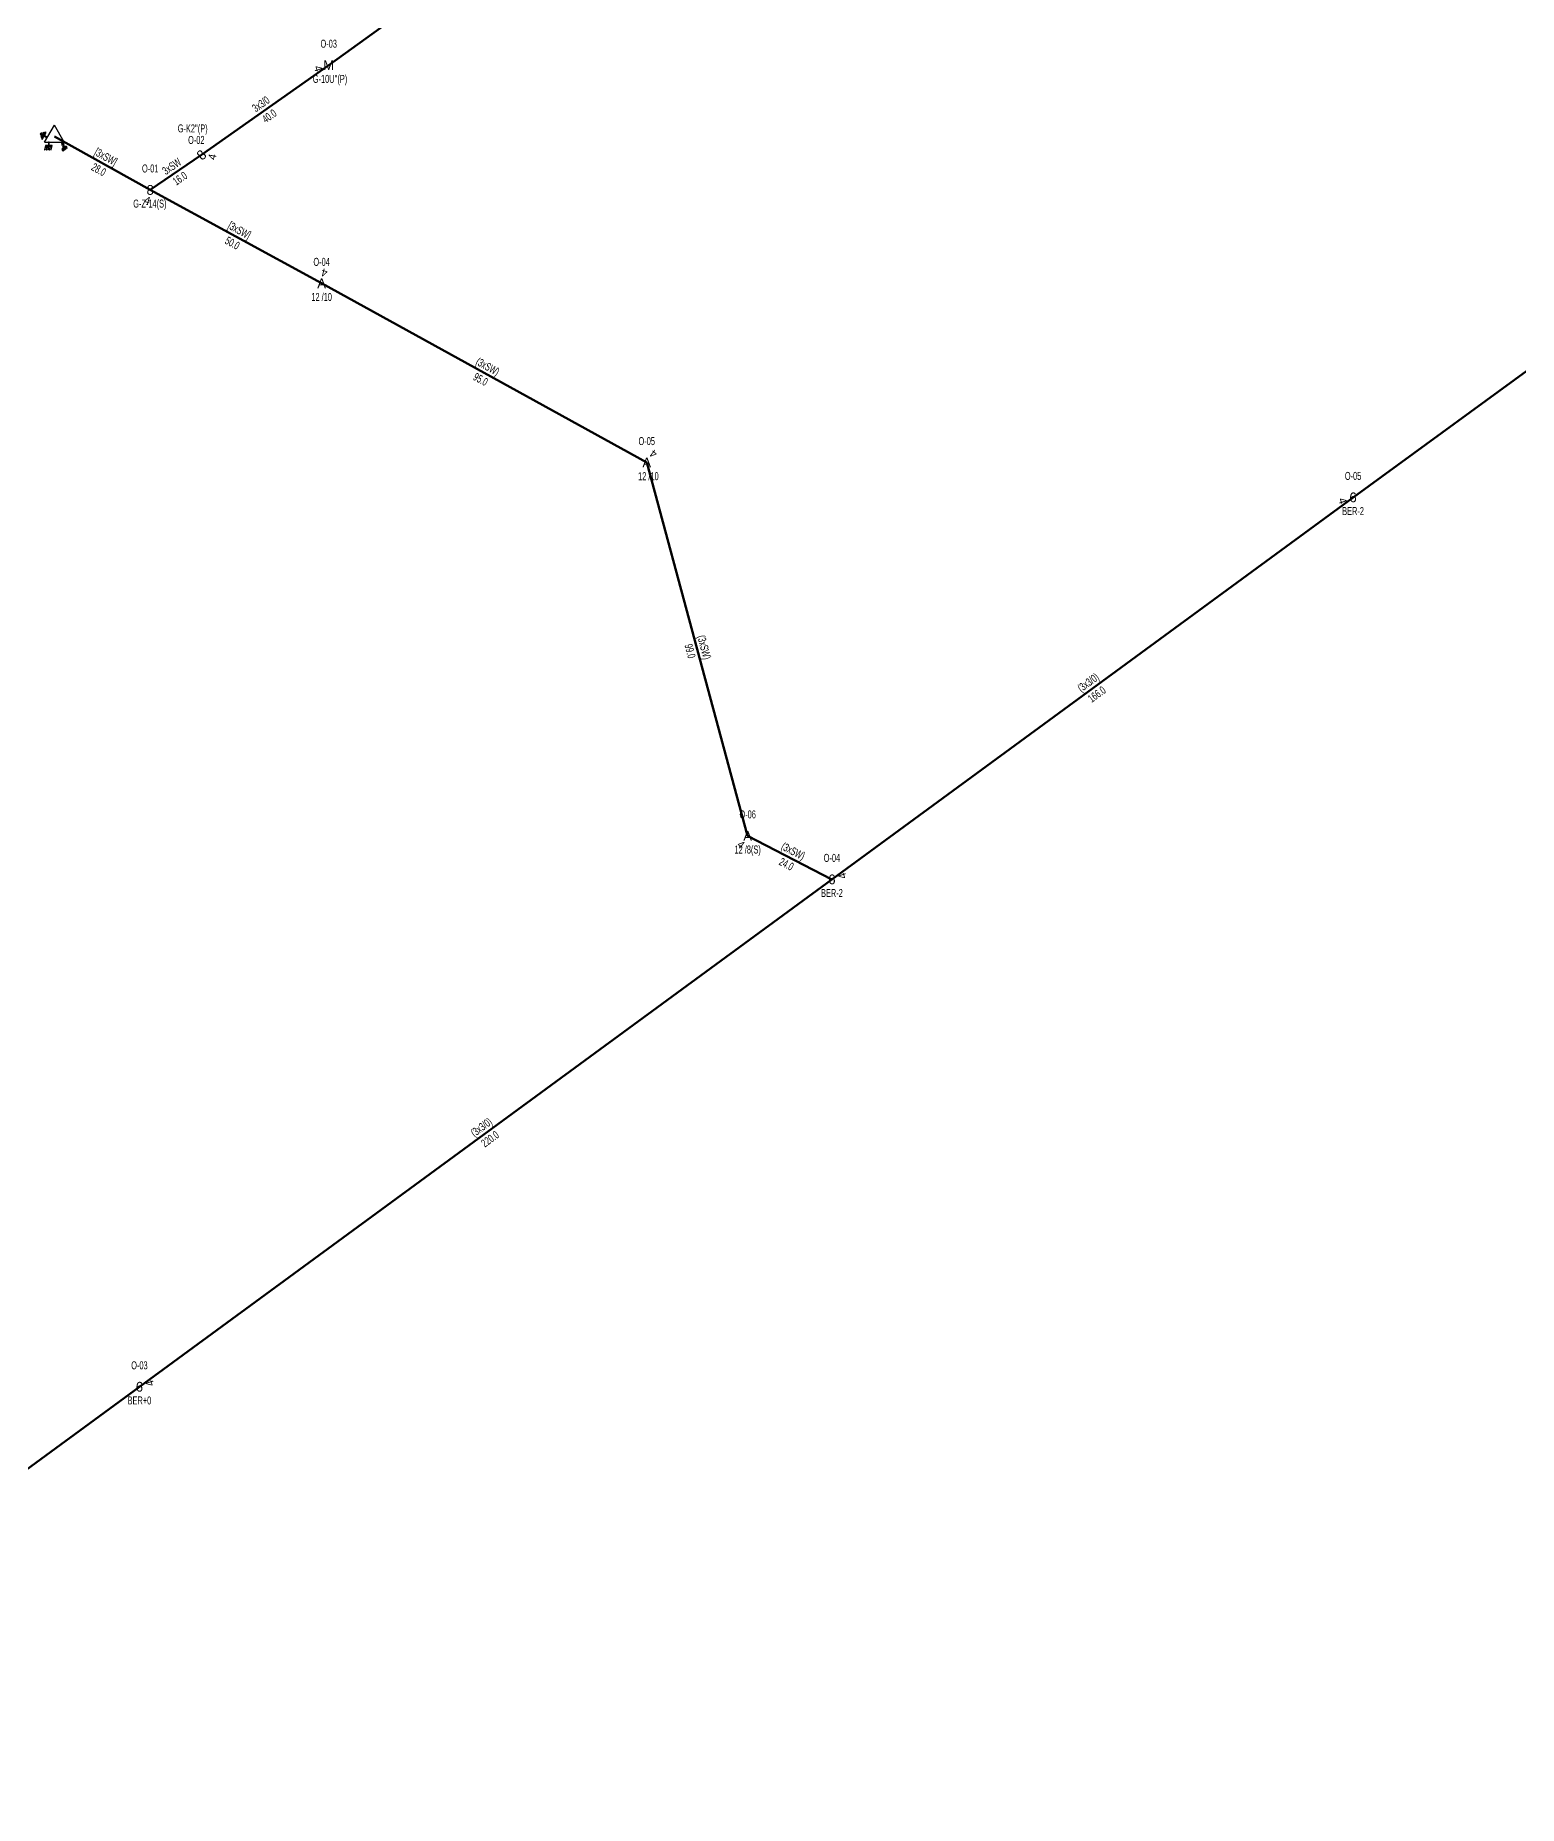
# Model space of a CAD drawing. Header units: millimetres. Extents: x 542876 to 548433, y 4216806 to 4221056.
# Drawn here: x 543343 to 543723, y 4217016.5 to 4217470 of the extents above; entities that cross this region are included whole.
import ezdxf
from ezdxf.enums import TextEntityAlignment as Align

# ---------------------------------------------------------------- set-up
doc = ezdxf.new("R2010")
doc.units = ezdxf.units.MM
for name, color, linetype, lineweight in [('DIREK_ENH_MEVCUT', 6, 'Continuous', 25), ('DIREK_ENH_YENI', 6, 'Continuous', 25), ('DIREK_OG_YENI', 10, 'Continuous', 25), ('HAT_ENH_HAVAI_BYSK', 6, 'Continuous', 70), ('HAT_ENH_HAVAI_MEVCUT', 6, 'Continuous', 70), ('HAT_OG_HAVAI_YENI', 1, 'Continuous', 70), ('TRAFO_MEVCUT', 5, 'Continuous', 30), ('TRAFO_TADILAT_BYSK', 5, 'Continuous', 30)]:
    doc.layers.add(name, color=color, linetype=linetype, lineweight=lineweight)
doc.styles.add('Direk', font='B_CAD')
doc.styles.get("Standard").update_dxf_attribs({"font": 'Arial'})

# ---------------------------------------------------------------- blocks, each defined once
blk = doc.blocks.new('MEV_DIREK')
h = blk.add_hatch(color=32)
h.paths.add_polyline_path([(-2.14, 0.97), (-2.35, 1.09), (-3.31, -0.55), (-3.09, -0.67), (-2.67, 0.06), (-1.89, -0.39), (-1.79, -0.22), (-2.56, 0.23)])
h.paths.add_polyline_path([(-3.46, -0.17), (-3.33, -0.25), (-2.61, 0.99), (-2.74, 1.06)])
h.paths.add_polyline_path([(-3.54, 0.29), (-3.41, 0.22), (-3.05, 0.82), (-3.18, 0.9)])
h.paths.add_polyline_path([(-3.58, 0.81), (-3.66, 0.68), (-3.53, 0.61), (-3.45, 0.74)])
h.paths.add_polyline_path([(-1.51, -2.34), (-2.26, -2.33), (-2.52, -3.47), (-2.42, -3.47), (-2.21, -2.53), (-1.91, -2.54), (-2.12, -3.47), (-2.02, -3.47), (-1.81, -2.54), (-1.51, -2.54), (-1.72, -3.47), (-1.62, -3.48), (-1.41, -2.54), (-1.11, -2.54), (-1.32, -3.48), (-1.22, -3.48), (-1.01, -2.54), (-0.71, -2.55), (-0.92, -3.48), (-0.82, -3.48), (-0.56, -2.35), (-1.31, -2.34), (-1.31, -1.44), (-1.51, -1.44)])
at = {"layer": 'TRAFO_MEVCUT'}
for points in [[(2.35, -1.57), (2.12, -1.92), (2.08, -1.44), (1.94, -1.44), (2.01, -2.32), (2.25, -1.96), (2.31, -2.67), (2.1, -2.67), (2.39, -2.87), (2.4, -2.86), (2.64, -2.49), (2.45, -2.63)], [(2.35, -1.57), (2.12, -1.92), (2.08, -1.44), (1.94, -1.44), (2.01, -2.32), (2.25, -1.96), (2.31, -2.67), (2.1, -2.67), (2.39, -2.87), (1.98, -3.19), (2.2, -3.79), (2.26, -3.74), (2.08, -3.26), (2.26, -3.13), (2.44, -3.6), (2.49, -3.56), (2.32, -3.08), (2.49, -2.94), (2.67, -3.42), (2.73, -3.38), (2.55, -2.9), (2.73, -2.76), (2.91, -3.24), (2.97, -3.2), (2.79, -2.72), (2.97, -2.58), (3.15, -3.06), (3.21, -3.01), (2.98, -2.42), (2.4, -2.86), (2.64, -2.49), (2.45, -2.63)], [(2.97, -2.58), (3.15, -3.06), (3.21, -3.01), (2.98, -2.42), (2.4, -2.86), (2.64, -2.49), (2.45, -2.63), (2.35, -1.57), (2.12, -1.92), (2.08, -1.44), (1.94, -1.44), (2.01, -2.32), (2.25, -1.96), (2.31, -2.67), (2.1, -2.67), (2.39, -2.87), (1.98, -3.19), (2.2, -3.79), (2.26, -3.74), (2.08, -3.26), (2.26, -3.13), (2.44, -3.6), (2.49, -3.56), (2.32, -3.08), (2.49, -2.94), (2.67, -3.42), (2.73, -3.38), (2.55, -2.9), (2.73, -2.76), (2.91, -3.24), (2.97, -3.2), (2.79, -2.72)]]:
    blk.add_hatch(color=32, dxfattribs=at).paths.add_polyline_path(points)
at = {"layer": 'TRAFO_MEVCUT', "linetype": 'Continuous'}
for p, q in [((-2.5, -1.44), (0, 2.89)), ((2.5, -1.44), (0, 2.89)), ((-2.5, -1.44), (2.5, -1.44))]:
    blk.add_line(p, q, dxfattribs=at)
at = {"layer": 'TRAFO_MEVCUT', "color": 32, "flags": 128}
blk.add_lwpolyline([(1.94, -1.44), (2.08, -1.44), (2.12, -1.92), (2.35, -1.57), (2.45, -2.63), (2.64, -2.49), (2.4, -2.86), (2.98, -2.42), (3.21, -3.01), (3.15, -3.06), (2.97, -2.58), (2.79, -2.72), (2.97, -3.2), (2.91, -3.24), (2.73, -2.76), (2.55, -2.9), (2.73, -3.38), (2.67, -3.42), (2.49, -2.94), (2.32, -3.08), (2.49, -3.56), (2.44, -3.6), (2.26, -3.13), (2.08, -3.26), (2.26, -3.74), (2.2, -3.79), (1.98, -3.19), (2.39, -2.87), (2.1, -2.67), (2.31, -2.67), (2.25, -1.96), (2.01, -2.32), (1.94, -1.44)], dxfattribs=at)
at = {"layer": 'TRAFO_TADILAT_BYSK', "color": 32, "flags": 128}
for points in [[(-3.53, 0.61), (-3.45, 0.74), (-3.58, 0.81), (-3.66, 0.68), (-3.53, 0.61)], [(-3.41, 0.22), (-3.05, 0.82), (-3.18, 0.9), (-3.54, 0.29), (-3.41, 0.22)], [(-3.33, -0.25), (-2.61, 0.99), (-2.74, 1.06), (-3.46, -0.17), (-3.33, -0.25)], [(-1.79, -0.22), (-2.56, 0.23), (-2.14, 0.97), (-2.35, 1.09), (-3.31, -0.55), (-3.09, -0.67), (-2.67, 0.06), (-1.89, -0.39), (-1.79, -0.22)], [(-1.31, -1.44), (-1.51, -1.44), (-1.51, -2.34), (-2.26, -2.33), (-2.52, -3.47), (-2.42, -3.47), (-2.21, -2.53), (-1.91, -2.54), (-2.12, -3.47), (-2.02, -3.47), (-1.81, -2.54), (-1.51, -2.54), (-1.72, -3.47), (-1.62, -3.48), (-1.41, -2.54), (-1.11, -2.54), (-1.32, -3.48), (-1.22, -3.48), (-1.01, -2.54), (-0.71, -2.55), (-0.92, -3.48), (-0.82, -3.48), (-0.56, -2.35), (-1.31, -2.34), (-1.31, -1.44)]]:
    blk.add_lwpolyline(points, dxfattribs=at)

msp = doc.modelspace()

# ---------------------------------------------------------------- linework, layer by layer
at = {"layer": 'HAT_ENH_HAVAI_BYSK'}
for p, q in [((543372.377, 4217430.434), (543347.833334, 4217444.145747)), ((543416.304181, 4217406.505013), (543372.377, 4217430.434))]:
    msp.add_line(p, q, dxfattribs=at)
at = {"layer": 'HAT_ENH_HAVAI_MEVCUT'}
for p, q in [((543838.811, 4217466.994), (543680.583231, 4217351.666685)), ((543499.605, 4217360.595), (543416.304181, 4217406.505013)), ((543525.461, 4217264.951), (543499.605, 4217360.595)), ((543680.583231, 4217351.666685), (543547.051404, 4217253.805509)), ((543547.051404, 4217253.805509), (543525.461, 4217264.951)), ((543547.051404, 4217253.805509), (543369.617693, 4217123.811234)), ((543369.617693, 4217123.811234), (543223.018, 4217016.513))]:
    msp.add_line(p, q, dxfattribs=at)
at = {"layer": 'HAT_OG_HAVAI_YENI'}
for p, q in [((543450.351, 4217485.623), (543418.114, 4217462.39)), ((543418.114, 4217462.39), (543385.516, 4217439.409)), ((543385.516, 4217439.409), (543372.377, 4217430.434))]:
    msp.add_line(p, q, dxfattribs=at)

# ---------------------------------------------------------------- block references
at = {"layer": 'TRAFO_MEVCUT'}
msp.add_blockref('MEV_DIREK', (543347.833334, 4217444.145747), dxfattribs=at)

# ---------------------------------------------------------------- texts
at = {"layer": 'DIREK_ENH_MEVCUT', "width": 0.53}
for s, p in [('O-04', (543416.304181, 4217412.005013)), ('12 /10', (543416.304181, 4217403.005013)), ('O-05', (543499.605, 4217366.095)), ('12 /10', (543500.027085, 4217357.095)), ('O-05', (543680.583231, 4217357.166685)), ('BER-2', (543680.583231, 4217348.166685)), ('O-06', (543525.461, 4217270.451)), ('12 /8(S)', (543525.461, 4217261.451)), ('O-04', (543547.051404, 4217259.305509)), ('BER-2', (543547.051404, 4217250.305509)), ('O-03', (543369.617693, 4217129.311234)), ('BER+0', (543369.617693, 4217120.311234))]:
    msp.add_text(s, height=2.05, dxfattribs=at).set_placement(p, align=Align.MIDDLE_CENTER)
at = {"layer": 'DIREK_ENH_MEVCUT', "style": 'Direk'}
for s, p in [('A', (543416.304181, 4217406.505013)), ('A', (543499.605, 4217360.595)), ('6', (543680.583231, 4217351.666685)), ('A', (543525.461, 4217264.951)), ('6', (543547.051404, 4217253.805509)), ('6', (543369.617693, 4217123.811234))]:
    msp.add_text(s, height=2.5, dxfattribs=at).set_placement(p, align=Align.MIDDLE_CENTER)
at = {"layer": 'DIREK_ENH_MEVCUT', "color": 32, "style": 'Direk'}
for rotation, p in [(525.569648, (543417.001949, 4217409.216677)), (502.563755, (543501.307059, 4217362.818285)), (288.118245, (543677.922064, 4217350.795943)), (322.563755, (543523.758941, 4217262.727715)), (468.118245, (543549.71257, 4217254.676251)), (468.11392, (543372.278926, 4217124.681774))]:
    msp.add_text('4', height=2, rotation=rotation, dxfattribs=at).set_placement(p, align=Align.MIDDLE_CENTER)
at = {"layer": 'DIREK_ENH_YENI', "width": 0.53}
for s, p in [('O-01', (543372.377, 4217435.934)), ('G-Z-14(S)', (543372.292549, 4217426.934))]:
    msp.add_text(s, height=2.05, dxfattribs=at).set_placement(p, align=Align.MIDDLE_CENTER)
at = {"layer": 'DIREK_ENH_YENI', "style": 'Direk'}
msp.add_text('8', height=2.5, dxfattribs=at).set_placement((543372.377, 4217430.434), align=Align.MIDDLE_CENTER)
at = {"layer": 'DIREK_ENH_YENI', "color": 32, "style": 'Direk'}
msp.add_text('4', height=2, rotation=344.71356, dxfattribs=at).set_placement((543371.638795, 4217427.733064), align=Align.MIDDLE_CENTER)
at = {"layer": 'DIREK_OG_YENI', "width": 0.53}
for s, p in [('O-03', (543418.114, 4217467.89)), ("G-10U''(P)", (543418.45121, 4217458.89)), ("G-K2''(P)", (543383.26265, 4217446.196032)), ('O-02', (543384.193382, 4217443.24348))]:
    msp.add_text(s, height=2.05, dxfattribs=at).set_placement(p, align=Align.MIDDLE_CENTER)
at = {"layer": 'DIREK_OG_YENI', "color": 32, "style": 'Direk'}
for rotation, p in [(287.591573, (543415.444942, 4217461.543757)), (439.759692, (543388.271398, 4217438.911224))]:
    msp.add_text('4', height=2, rotation=rotation, dxfattribs=at).set_placement(p, align=Align.MIDDLE_CENTER)
at = {"layer": 'DIREK_OG_YENI', "style": 'Direk'}
msp.add_text('M', height=2.5, dxfattribs=at).set_placement((543418.114, 4217462.39), align=Align.MIDDLE_CENTER)
msp.add_text('8', height=2.5, rotation=41.911827, dxfattribs=at).set_placement((543385.516, 4217439.409), align=Align.MIDDLE_CENTER)
at = {"layer": 'HAT_ENH_HAVAI_BYSK', "lineweight": 30, "width": 0.53}
for rotation, p in [(330.809329, (543360.519727, 4217438.031925, 271673.916667)), (331.421008, (543394.747205, 4217419.215941, 271686.1885))]:
    msp.add_text('[3xSW]', height=2.05, rotation=rotation, dxfattribs=at).set_placement(p, align=Align.CENTER)
for s, rotation, p in [('28.0', 330.809329, (543359.690607, 4217436.547822, 271673.916667)), ('50.0', 331.421008, (543393.933976, 4217417.723072, 271686.1885))]:
    msp.add_text(s, height=2.05, rotation=rotation, dxfattribs=at).set_placement(p, align=Align.TOP_CENTER)
at = {"layer": 'HAT_ENH_HAVAI_MEVCUT', "lineweight": 30, "width": 0.53}
for s, rotation, p in [('(3xSW)', 331.139294, (543458.36487, 4217384.294433, 271708.152091)), ('(3xSW)', 285.127508, (543513.353545, 4217312.994823, 271749.8025)), ('(3x3/0)', 396.236488, (543613.314866, 4217303.421694, 271773.525702)), ('(3xSW)', 332.696118, (543536.646105, 4217260.133553, 271762.7305)), ('(3x3/0)', 396.227837, (543457.8322, 4217189.494044, 271684.808846))]:
    msp.add_text(s, height=2.05, rotation=rotation, dxfattribs=at).set_placement(p, align=Align.CENTER)
for s, rotation, p in [('95.0', 331.139294, (543457.544311, 4217382.80558, 271708.152091)), ('99.0', 285.127508, (543511.712455, 4217312.551177, 271749.8025)), ('166.0', 396.236488, (543614.319769, 4217302.050501, 271773.525702)), ('24.0', 332.696118, (543535.866298, 4217258.622956, 271762.7305)), ('220.0', 396.227837, (543458.836896, 4217188.122699, 271684.808846))]:
    msp.add_text(s, height=2.05, rotation=rotation, dxfattribs=at).set_placement(p, align=Align.TOP_CENTER)
at = {"layer": 'HAT_OG_HAVAI_YENI', "lineweight": 30, "width": 0.53}
for s, rotation, p in [('3x3/0', 395.183144, (543401.325237, 4217451.594217, 271692.758)), ('3xSW', 394.336237, (543378.467059, 4217435.62338, 271686.1885))]:
    msp.add_text(s, height=2.05, rotation=rotation, dxfattribs=at).set_placement(p, align=Align.CENTER)
for s, rotation, p in [('40.0', 395.183144, (543402.304763, 4217450.204783, 271692.758)), ('16.0', 394.336237, (543379.425941, 4217434.21962, 271686.1885))]:
    msp.add_text(s, height=2.05, rotation=rotation, dxfattribs=at).set_placement(p, align=Align.TOP_CENTER)

doc.saveas('drawing.dxf')
